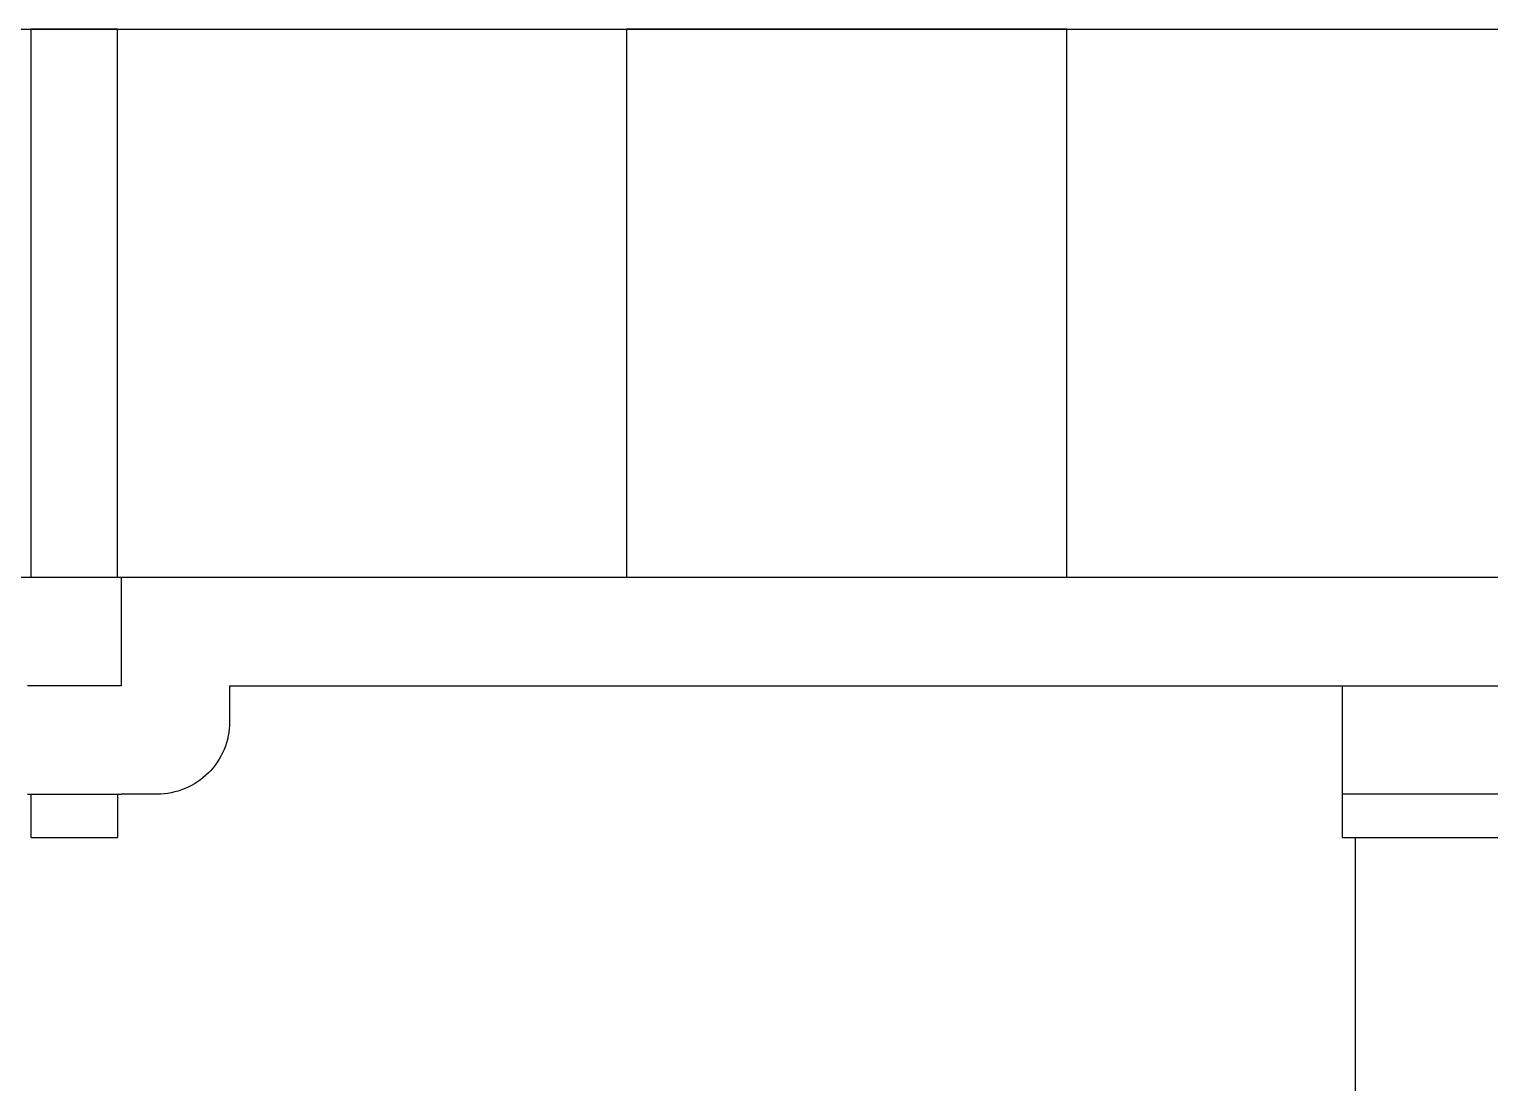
# Model space of a CAD drawing. Header units: inches. Extents: x -2661 to 42767, y -1222 to 9099.
# Drawn here: x 2282.309 to 2284.149, y 1507.346 to 1508.674 of the extents above; entities that cross this region are included whole.
import ezdxf

# ---------------------------------------------------------------- set-up
doc = ezdxf.new("R2010")
doc.units = ezdxf.units.IN
doc.header["$LTSCALE"] = 12
doc.header["$MEASUREMENT"] = 0
doc.layers.get('0').update_dxf_attribs({"linetype": 'CONTINUOUS'})
doc.layers.add('NON-PLOT', color=253, linetype='CONTINUOUS', plot=False)
doc.layers.add('S-ARCH', color=1, linetype='CONTINUOUS')

# ---------------------------------------------------------------- blocks, each defined once
blk = doc.blocks.new('bison_LC-top coupler')
at = {"extrusion": (0, 1, -2e-16)}
for p, q in [((-0.0545, 1.6636), (-0.0545, 2.3545)), ((0.0545, 2.3545), (-0.0545, 2.3545)), ((0.0545, 1.6636), (0.0545, 2.3545)), ((1.25, 2.3545), (0.6952, 2.3545)), ((0.6952, 2.3545), (0.6952, 1.6636)), ((1.25, 1.6636), (1.25, 2.3545)), ((1.4773, 1.6636), (-1.4773, 1.6636))]:
    blk.add_line(p, q, dxfattribs=at)
at = {"extrusion": (0, 1, 0)}
for p, q in [((2.6675, 1.6636), (0.0591, 1.6636)), ((0.0591, 1.6636), (0.0591, 1.5273)), ((0.0591, 1.5273), (-0.0591, 1.5273)), ((0.1955, 1.5273), (0.1955, 1.4818)), ((0.1955, 1.5273), (2.6675, 1.5273)), ((1.5966, 1.5273), (1.5966, 1.3364)), ((-0.0591, 1.3909), (0.0591, 1.3909)), ((-0.0545, 1.3364), (-0.0545, 1.3909)), ((0.0545, 1.3909), (0.0545, 1.3364)), ((0.1045, 1.3909), (0.0591, 1.3909)), ((2.6675, 1.3909), (1.5966, 1.3909)), ((-0.0545, 1.3364), (0.0545, 1.3364)), ((1.5966, 1.3364), (1.6127, 1.3364)), ((1.6127, 1.3364), (1.833, 1.3364)), ((1.6136, 0.9908), (1.6136, 1.3364))]:
    blk.add_line(p, q, dxfattribs=at)
blk.add_open_spline([(0.1955, 1.4818), (0.1955, 1.4704), (0.1932, 1.4582), (0.1839, 1.4358), (0.1769, 1.4256), (0.1608, 1.4095), (0.1506, 1.4025), (0.1281, 1.3932), (0.116, 1.3909), (0.1045, 1.3909)], degree=3, knots=[0, 0, 0, 0, 0.0376723, 0.0376723, 0.0753445, 0.0753445, 0.1130664, 0.1130664, 0.1507883, 0.1507883, 0.1507883, 0.1507883])

msp = doc.modelspace()

# ---------------------------------------------------------------- linework, layer by layer
at = {"layer": 'NON-PLOT'}
msp.add_lwpolyline([(2277.55709, 1508.67368), (2287.17492, 1508.67368)], dxfattribs=at)

# ---------------------------------------------------------------- block references
at = {"layer": 'S-ARCH'}
msp.add_blockref('bison_LC-top coupler', (2282.36601, 1506.31913), dxfattribs=at)

doc.saveas('drawing.dxf')
